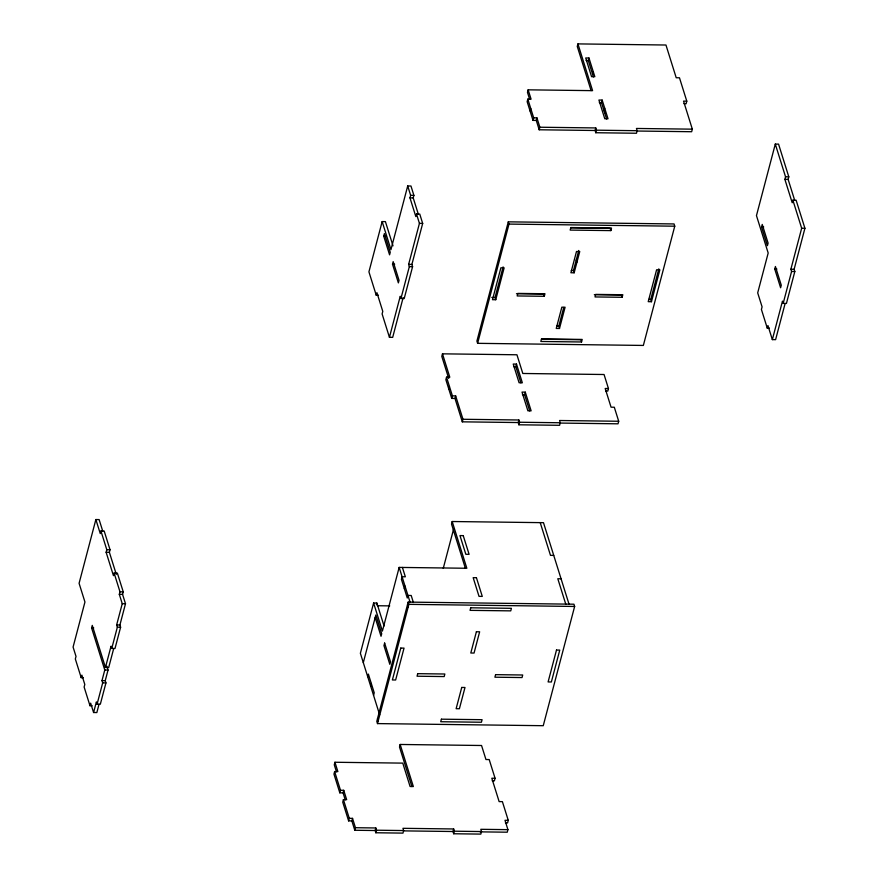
<?xml version="1.0" encoding="UTF-8"?>
<svg xmlns="http://www.w3.org/2000/svg" width="878" height="878" viewBox="0 0 878 878"><rect width="100%" height="100%" fill="white"/><g stroke="black" fill="none" stroke-linecap="round" stroke-linejoin="round"><path stroke-width="1.32" d="M102.715 531.058L99.126 519.589L95.867 519.546L79.086 583.31L84.947 602.012L73.083 647.075L76.013 656.426L75.332 658.972L81.193 677.673L83.366 677.695M116.302 574.388L109.377 552.306L110.046 549.76L104.186 531.058L100.937 531.014L100.268 533.572L95.867 519.546M113.646 648.743L108.707 667.5L105.448 667.456L111.045 646.208L111.747 648.447L115.007 648.491L120.604 627.232L119.902 624.993L125.499 603.735L122.569 594.384L123.238 591.838L117.378 573.136L114.118 573.093L113.449 575.639L106.128 552.273L106.798 549.716L100.937 531.014M106.842 666.226L108.038 670.046L105.239 680.68L105.942 682.919L100.344 704.178L97.085 704.134L102.682 682.886L101.98 680.637L104.778 670.013L91.597 627.935L92.267 625.388L105.448 667.456M81.193 677.673L81.873 675.127L84.804 684.467L84.123 687.024L89.984 705.725L92.157 705.747M89.984 705.725L90.653 703.168L93.584 712.519L96.843 712.563L99.016 704.299M111.747 648.447L117.345 627.188L116.642 624.949L122.24 603.691L119.309 594.34L119.979 591.794L114.118 573.093M93.584 712.519L96.382 701.895L97.085 704.134M393.004 245.851L385.409 221.629L382.16 221.585L368.925 271.851L376.245 295.227L378.418 295.26M383.719 236.149L384.388 233.592L390.249 252.293L389.58 254.839L383.719 236.149L385.892 236.171M376.245 295.227L376.925 292.681L382.786 311.383L382.106 313.929L389.437 337.306L392.685 337.35L403.145 297.642M418.301 214.122L413.22 197.912L413.889 195.366L410.959 186.015L407.71 185.971L390.951 249.637L382.16 221.585M392.51 264.19L393.179 261.644L399.04 280.345L398.371 282.892L392.51 264.19L394.683 264.223M389.437 337.306L400.236 296.281L400.939 298.52L404.198 298.564L412.583 266.682L411.881 264.443L422.68 223.418L419.75 214.067L416.501 214.023L415.832 216.57L409.971 197.879L410.641 195.322L407.71 185.971M400.939 298.52L409.335 266.638L408.632 264.399L419.432 223.374L416.501 214.023M384.059 626.003L376.86 603.054L373.611 603.01L360.375 653.287L379.658 714.835M492.218 780.794L494.391 780.816L495.06 778.27L489.2 759.569L485.951 759.525L481.55 745.499L400.17 744.467L413.351 786.545L410.092 786.501L402.772 763.125L334.946 762.258L334.277 764.815L336.483 771.828M376.399 604.832L376.86 603.054M605.6 391.061L607.774 391.094L608.443 388.537L604.053 374.511L522.805 373.479L516.944 354.778L442.479 353.834L441.799 356.38L448.724 378.462M334.946 762.258L337.876 771.608L334.628 771.575L333.958 774.122L339.819 792.823L343.068 792.867L345.263 799.88M363.305 662.638L375.839 615.028L381.7 633.718L381.03 636.276L375.169 617.574M367.695 676.664L368.376 674.106L374.226 692.808L373.556 695.365M442.479 353.834L449.799 377.211L446.54 377.167L445.87 379.713L451.731 398.414L454.991 398.458L462.311 421.835L518.196 422.548L518.898 424.787L559.593 425.303L560.263 422.757L559.56 420.507L618.705 421.264L618.024 423.811L560.23 423.075M339.819 792.823L340.488 790.266L334.628 771.575M569.054 604.273L543.482 522.673L452.192 521.521L466.844 568.264L399.161 567.407L382.402 631.062L373.611 603.01M370.626 686.014L371.306 683.457M448.801 389.064L449.47 386.518M343.068 792.867L343.737 790.31L340.488 790.266M683.951 103.681L686.124 103.714L686.794 101.157L679.473 77.791L676.214 77.747L665.963 45.019L577.933 43.9L592.584 90.653L528.15 89.83L527.48 92.377L529.675 99.39M343.737 790.31L346.667 799.66L343.419 799.617L342.749 802.174L348.61 820.875L351.858 820.908L354.789 830.259L375.136 830.522L375.839 832.761L402.969 833.112L403.639 830.555L402.936 828.316L453.663 828.964L454.365 831.203L453.696 833.76L480.826 834.1L481.495 831.554L480.793 829.304L507.923 829.655L507.254 832.201L480.123 831.861M528.15 89.83L531.08 99.181L527.821 99.137L527.151 101.683L533.012 120.385L536.271 120.429L539.202 129.779L595.086 130.493L595.789 132.732L636.484 133.247L637.154 130.701L636.451 128.462L692.336 129.165L691.655 131.722L637.143 131.031M451.731 398.414L452.4 395.868L446.54 377.167M404.341 588.655L405.021 586.109M530.082 111.034L530.751 108.488M454.991 398.458L455.66 395.912L452.4 395.868M348.61 820.875L349.279 818.318L343.419 799.617M533.012 120.385L533.681 117.839L527.821 99.137M408.182 602.099L376.794 721.343L377.496 723.593L543.252 725.7L574.64 606.457L573.938 604.207L408.182 602.099L408.885 604.349L377.496 723.593M508.296 221.838L476.908 341.081L477.61 343.331L643.355 345.438L674.754 226.195L674.052 223.945L508.296 221.838L508.999 224.088L477.61 343.331M351.858 820.908L352.528 818.362L349.279 818.318M536.271 120.429L536.941 117.882L533.681 117.839M354.789 830.259L355.458 827.713L352.528 818.362M462.311 421.835L462.98 419.278L455.66 395.912M495.752 299.727L504.148 267.845L500.888 267.801L492.492 299.694L495.752 299.727L495.049 297.488L503.105 266.879M539.202 129.779L539.871 127.233L536.941 117.882M452.192 521.521L451.522 524.067L465.362 568.22M577.933 43.9L577.263 46.446L591.092 90.599M443.258 568.351L453.542 529.313M375.136 830.522L375.806 827.965L355.458 827.713M375.839 832.761L376.508 830.215L375.806 827.965M400.17 744.467L399.501 747.013L411.881 786.545M593.429 76.924L588.304 60.56L588.973 58.014L585.714 57.97L591.574 76.671L594.834 76.704L588.973 58.014M520.884 382.841L515.814 366.642L516.483 364.085L513.224 364.041L519.085 382.742L522.344 382.786L516.483 364.085M592.694 74.586L593.363 72.029M544.294 296.292L544.964 293.746L517.833 293.406L517.164 295.952L544.294 296.292L543.581 294.053L516.462 293.702M529.675 410.893L524.594 394.683L525.274 392.137L522.015 392.093L527.876 410.794L531.135 410.838L525.274 392.137M606.61 118.98L601.485 102.638L602.154 100.081L598.906 100.037L604.766 118.739L608.015 118.782L602.154 100.081M518.196 422.548L518.865 419.991L462.98 419.278M595.086 130.493L595.756 127.936L539.871 127.233M518.898 424.787L519.567 422.241L518.865 419.991M595.789 132.732L596.458 130.185L595.756 127.936M604.031 110.771L604.701 108.213M604.766 113.108L605.436 110.551M559.495 328.482L565.092 307.223L561.832 307.179L556.246 328.438L559.495 328.482L558.792 326.232L563.731 307.487M574.157 272.795L579.754 251.536L576.495 251.492L570.898 272.751L574.157 272.795L573.455 270.545L578.745 250.471M581.532 341.981L582.202 339.435L541.506 338.919L540.837 341.465L581.532 341.981L580.83 339.742L541.485 339.237M610.847 230.607L611.527 228.05L570.832 227.534L570.162 230.091L610.847 230.607L610.144 228.357L570.81 227.863M453.696 833.76L452.993 831.51L453.663 828.964M622.151 297.291L622.82 294.734L595.69 294.393L595.021 296.94L622.151 297.291L621.448 295.041L594.318 294.701M495.06 778.27L491.812 778.226L499.132 801.603L502.392 801.647L508.252 820.337L507.572 822.895L505.41 822.862M651.465 301.714L659.861 269.831L656.601 269.787L648.216 301.67L651.465 301.714L650.763 299.464L658.818 268.855M794.645 200.184L788.137 179.408L788.806 176.851L778.556 144.124L775.296 144.091L756.463 215.615L768.184 253.018L757.692 292.868L762.093 306.894L761.413 309.44L767.273 328.142L769.446 328.174M761.555 226.985L762.236 224.428L768.096 243.129L767.416 245.675L761.555 226.985L763.728 227.007M785.031 303.843L775.603 339.654L772.344 339.61L782.474 301.143L783.176 303.382L786.436 303.426L794.82 271.543L794.118 269.305L804.917 228.28L796.126 200.228L792.878 200.184L792.208 202.741L784.877 179.364L785.547 176.807L775.296 144.091M774.747 269.052L775.417 266.506L781.277 285.207L780.608 287.754L774.747 269.052L776.92 269.085M767.273 328.142L767.954 325.595L772.344 339.61M783.176 303.382L791.572 271.5L790.869 269.261L801.669 228.236L792.878 200.184M586.131 60.527L588.304 60.56M686.794 101.157L683.545 101.124L692.336 129.165M599.312 102.605L601.485 102.638M596.458 130.185L637.154 130.701M785.547 176.807L788.806 176.851M784.877 179.364L788.137 179.408M410.641 195.322L413.889 195.366M409.971 197.879L413.22 197.912M508.999 224.088L674.754 226.195M419.432 223.374L422.68 223.418M801.669 228.236L804.917 228.28M408.632 264.399L411.881 264.443M790.869 269.261L794.118 269.305M409.335 266.638L412.583 266.682M791.572 271.5L794.82 271.543M571.282 270.523L573.455 270.545M491.79 297.444L495.049 297.488M648.59 299.442L650.763 299.464M556.619 326.21L558.792 326.232M513.641 366.609L515.814 366.642M608.443 388.537L605.194 388.493L611.055 407.194L614.304 407.238L618.705 421.264M522.432 394.661L524.594 394.683M519.567 422.241L560.263 422.757M106.798 549.716L110.046 549.76M553.733 555.401L550.484 555.357L540.222 522.64M106.128 552.273L109.377 552.306M561.064 578.778L557.804 578.734L565.794 604.24M119.979 591.794L123.238 591.838M119.309 594.34L122.569 594.384M408.885 604.349L574.64 606.457M377.518 605.732L389.733 605.886M122.24 603.691L125.499 603.735M116.642 624.949L119.902 624.993M117.345 627.188L120.604 627.232M91.597 627.935L93.77 627.968M104.778 670.013L108.038 670.046M101.98 680.637L105.239 680.68M102.682 682.886L105.942 682.919M508.252 820.337L504.993 820.304L507.923 829.655M376.508 830.215L403.639 830.555M454.365 831.203L481.495 831.554M403.639 830.884L452.993 831.51M576.253 259.921L576.956 262.16M402.409 567.44L405.34 576.791L402.091 576.758L401.422 579.304L407.271 598.006L407.952 595.449L411.2 595.493L413.395 602.506M399.161 567.407L410.147 602.462M407.491 604.755L408.193 607.005M377.496 718.687L378.199 720.937M384.63 643.069L383.96 645.626L389.821 664.328L390.49 661.771L384.63 643.069M400.785 648.074L392.389 679.956L395.638 680L404.034 648.118L400.785 648.074M417.719 673.667L417.05 676.214L444.18 676.565L444.85 674.008L417.719 673.667M441.404 719.181L440.723 721.727L481.418 722.243L482.088 719.697L441.404 719.181M470.718 607.795L470.048 610.353L510.744 610.868L511.413 608.322L470.718 607.795M461.729 687.452L456.132 708.7L459.392 708.744L464.989 687.485L461.729 687.452M476.392 631.754L470.795 653.012L474.054 653.056L479.64 631.798L476.392 631.754M495.587 674.655L494.907 677.201L522.037 677.553L522.706 674.995L495.587 674.655M556.498 650.049L548.102 681.932L551.362 681.976L559.758 650.093L556.498 650.049M463.233 535.624L459.973 535.58L465.834 554.281L469.093 554.325L463.233 535.624M476.425 577.702L473.165 577.658L479.026 596.36L482.274 596.403L476.425 577.702"/></g></svg>
